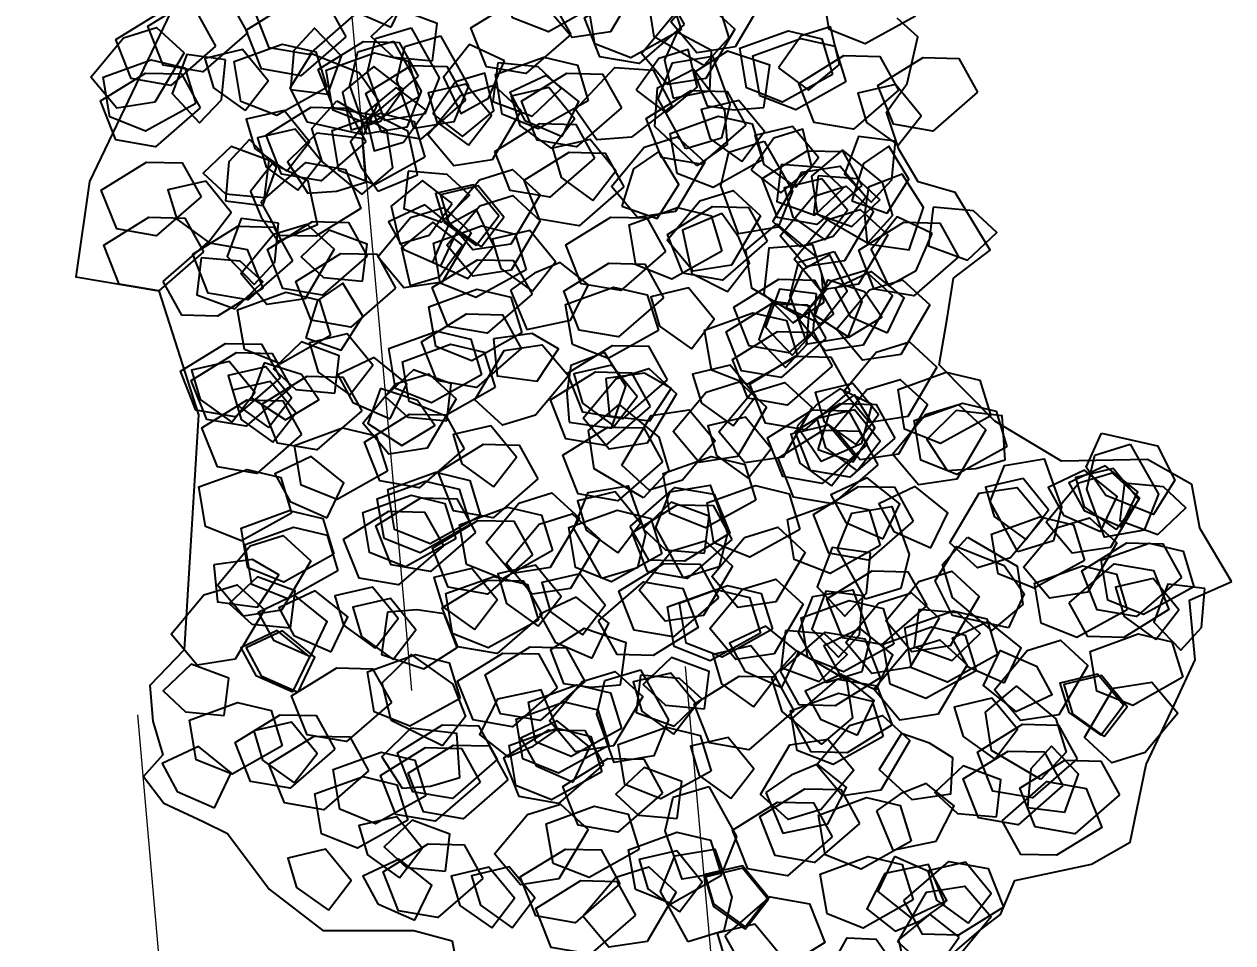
# Model space of a CAD drawing. Header units: metres. Extents: x 1851758 to 1852050, y 5187822 to 5188223.
# Drawn here: x 1851917.735 to 1851919.053, y 5187882.181 to 5187883.184 of the extents above; entities that cross this region are included whole.
import ezdxf
from ezdxf.enums import TextEntityAlignment as Align

# ---------------------------------------------------------------- set-up
doc = ezdxf.new("R2010")
doc.units = ezdxf.units.M
doc.header["$LTSCALE"] = 2.5
doc.layers.add('PAR_ALIGNT_TXT', color=1, linetype='CONTINUOUS', lineweight=15)
doc.layers.add('PRO_DEMOL_TAL_HAC', color=32, linetype='CONTINUOUS', lineweight=15)
doc.layers.add('PRO_VOI_VEG', color=81, linetype='CONTINUOUS')
doc.styles.add('ARIAL_IT_B', font='arialbd.ttf', dxfattribs={"width": 1.1, "oblique": 25.02})

# ---------------------------------------------------------------- blocks, each defined once
blk = doc.blocks.new('arbuste fleurs rouges')
at = {"layer": 'PRO_VOI_VEG', "color": 27}
for points in [[(-0.7412, -1.4153), (-0.6125, -1.3735), (-0.5153, -1.3771), (-0.4414, -1.2943), (-0.4036, -1.1107), (-0.2864, -0.9878), (-0.1405, -0.8959), (-0.0451, -0.9355), (0.0378, -0.9679), (0.0792, -1.0597), (0.2192, -1.0124), (0.2594, -0.9384), (0.3385, -0.9133), (0.4227, -0.9045), (0.4742, -0.9622), (0.5684, -1.0074), (0.6178, -0.9717)], [(0.9771, 0.5711), (0.6549, 0.825), (0.4584, 0.8994), (0.3889, 0.73), (0.106, 0.7047), (-0.3873, 0.8469), (-0.4474, 0.9373), (-0.5243, 0.9477), (-0.6011, 0.9421), (-0.638, 0.9941), (-0.7044, 0.9629), (-0.762, 0.8884), (-0.7997, 0.842), (-0.938, 0.7797), (-1.0517, 0.6853), (-1.095, 0.4915), (-1.135, 0.4147), (-1.214, 0.4176)], [(-1.3505, -0.3974), (-1.3169, -0.4275), (-1.3331, -0.4887), (-1.4198, -0.5244)], [(-1.4496, -0.5524), (-1.3647, -0.7118), (-1.34, -0.7649), (-1.2746, -0.8113), (-1.2761, -0.9829), (-1.2479, -1.0751), (-1.0897, -1.1464), (-0.9769, -1.2342), (-0.8903, -1.3006), (-0.7608, -1.3174), (-0.7409, -1.4165)]]:
    blk.add_lwpolyline(points, dxfattribs=at)
at = {"layer": 'PRO_VOI_VEG', "color": 12}
for points in [[(-0.7382, 0.8577), (-0.6717, 0.8054), (-0.6005, 0.8624), (-0.6194, 0.9479), (-0.6859, 0.9289)], [(0.4507, 0.616), (0.3889, 0.73), (0.4222, 0.8108), (0.5124, 0.8251), (0.5504, 0.7158), (0.5314, 0.6398)], [(0.7592, 0.5543), (0.6975, 0.6683), (0.7307, 0.7491), (0.821, 0.7633), (0.859, 0.6541), (0.84, 0.578)], [(-0.5318, 0.624), (-0.4653, 0.5718), (-0.3941, 0.6288), (-0.4131, 0.7143), (-0.4796, 0.6953)], [(-0.5288, 0.6352), (-0.4623, 0.583), (-0.391, 0.64), (-0.41, 0.7255), (-0.4765, 0.7065)], [(0.4067, 0.7164), (0.4684, 0.6024), (0.4352, 0.5216), (0.345, 0.5074), (0.307, 0.6167), (0.326, 0.6927)], [(0.8827, 0.4925), (0.8209, 0.6066), (0.8542, 0.6873), (0.9444, 0.7016), (0.9824, 0.5923), (0.9634, 0.5163)], [(-0.4618, 0.5812), (-0.3953, 0.5289), (-0.3241, 0.5859), (-0.3431, 0.6714), (-0.4096, 0.6524)], [(-0.5984, 0.4308), (-0.6601, 0.5448), (-0.6269, 0.6256), (-0.5366, 0.6399), (-0.4986, 0.5306), (-0.5176, 0.4546)], [(0.389, 0.4308), (0.3272, 0.5448), (0.3605, 0.6256), (0.4507, 0.6399), (0.4887, 0.5306), (0.4697, 0.4546)], [(-0.4618, 0.5351), (-0.3953, 0.4828), (-0.3241, 0.5398), (-0.3431, 0.6254), (-0.4096, 0.6064)], [(-1.0734, 0.4843), (-1.0069, 0.432), (-0.9356, 0.4891), (-0.9546, 0.5746), (-1.0211, 0.5556)], [(-0.8104, 0.2799), (-0.8721, 0.3939), (-0.8389, 0.4747), (-0.7486, 0.489), (-0.7106, 0.3797), (-0.7296, 0.3037)], [(-0.7906, 0.3206), (-0.6956, 0.3063), (-0.6623, 0.4014), (-0.7098, 0.4774), (-0.7858, 0.4489), (-0.7953, 0.3871)], [(-0.2898, 0.2456), (-0.3516, 0.3596), (-0.3183, 0.4404), (-0.2281, 0.4547), (-0.1901, 0.3454), (-0.2091, 0.2694)], [(0.5301, 0.4695), (0.5919, 0.3555), (0.5586, 0.2747), (0.4684, 0.2604), (0.4304, 0.3697), (0.4494, 0.4457)], [(0.8827, 0.1839), (0.8209, 0.2979), (0.8542, 0.3787), (0.9444, 0.3929), (0.9824, 0.2836), (0.9634, 0.2076)], [(-0.4832, 0.0682), (-0.5449, 0.1822), (-0.5117, 0.263), (-0.4214, 0.2773), (-0.3834, 0.168), (-0.4024, 0.092)], [(-0.3515, 0.0604), (-0.4133, 0.1744), (-0.38, 0.2552), (-0.2898, 0.2695), (-0.2518, 0.1602), (-0.2708, 0.0841)], [(-1.1678, 0.0127), (-1.2296, 0.1267), (-1.1963, 0.2075), (-1.1061, 0.2217), (-1.0681, 0.1125), (-1.0871, 0.0364)], [(0.84, 0.1098), (0.9065, 0.0575), (0.9777, 0.1146), (0.9587, 0.2001), (0.8922, 0.1811)], [(0.2039, -0.0631), (0.1421, 0.051), (0.1754, 0.1317), (0.2656, 0.146), (0.3036, 0.0367), (0.2846, -0.0393)], [(0.3198, 0.1331), (0.268, 0.0663), (0.3255, -0.0046), (0.4109, 0.015), (0.3914, 0.0813)], [(-0.6, -0.0179), (-0.5335, -0.0702), (-0.4623, -0.0131), (-0.4813, 0.0724), (-0.5478, 0.0534)], [(-0.5232, -0.049), (-0.4615, -0.1631), (-0.4947, -0.2439), (-0.585, -0.2581), (-0.623, -0.1488), (-0.604, -0.0728)], [(-0.043, -0.31), (-0.1047, -0.196), (-0.0715, -0.1152), (0.0188, -0.101), (0.0567, -0.2102), (0.0377, -0.2863)], [(0.389, -0.31), (0.3272, -0.196), (0.3605, -0.1152), (0.4507, -0.101), (0.4887, -0.2102), (0.4697, -0.2863)], [(0.5253, -0.2022), (0.5918, -0.2545), (0.663, -0.1975), (0.6441, -0.1119), (0.5776, -0.131)], [(-1.2547, -0.1689), (-1.193, -0.2829), (-1.2262, -0.3637), (-1.3164, -0.3779), (-1.3544, -0.2687), (-1.3354, -0.1926)], [(-0.4133, -0.3718), (-0.475, -0.2577), (-0.4418, -0.177), (-0.3515, -0.1627), (-0.3135, -0.272), (-0.3325, -0.348)], [(-0.3372, -0.1611), (-0.2755, -0.2751), (-0.3087, -0.3559), (-0.399, -0.3701), (-0.437, -0.2608), (-0.418, -0.1848)], [(-0.8227, -0.4158), (-0.761, -0.5299), (-0.7942, -0.6106), (-0.8845, -0.6249), (-0.9225, -0.5156), (-0.9035, -0.4396)], [(-0.7168, -0.4125), (-0.6551, -0.5265), (-0.6883, -0.6073), (-0.7786, -0.6216), (-0.8166, -0.5123), (-0.7976, -0.4363)], [(-0.2755, -0.705), (-0.3372, -0.591), (-0.304, -0.5102), (-0.2137, -0.4959), (-0.1757, -0.6052), (-0.1947, -0.6812)], [(-1.166, -0.5669), (-1.2325, -0.5146), (-1.3037, -0.5716), (-1.2847, -0.6571), (-1.2182, -0.6381)], [(-1.2645, -0.566), (-1.2028, -0.68), (-1.236, -0.7608), (-1.3262, -0.7751), (-1.3642, -0.6658), (-1.3452, -0.5898)], [(-0.4606, -0.7667), (-0.5223, -0.6527), (-0.4891, -0.5719), (-0.3989, -0.5577), (-0.3609, -0.6669), (-0.3799, -0.743)], [(-0.2755, -0.7667), (-0.3372, -0.6527), (-0.304, -0.5719), (-0.2137, -0.5577), (-0.1757, -0.6669), (-0.1947, -0.743)], [(-0.4841, -0.6938), (-0.4176, -0.746), (-0.3463, -0.689), (-0.3653, -0.6035), (-0.4318, -0.6225)], [(0.0547, -0.598), (0.0029, -0.6648), (0.0604, -0.7357), (0.1458, -0.7162), (0.1263, -0.6498)], [(-0.0472, -0.8013), (0.0192, -0.8536), (0.0905, -0.7965), (0.0715, -0.711), (0.005, -0.73)], [(0.0804, -0.9891), (0.0187, -0.8751), (0.0519, -0.7943), (0.1422, -0.7801), (0.1802, -0.8893), (0.1612, -0.9654)], [(-1.1411, -0.8129), (-1.0793, -0.927), (-1.1126, -1.0077), (-1.2028, -1.022), (-1.2408, -0.9127), (-1.2218, -0.8367)], [(-0.7777, -0.8894), (-0.8442, -0.8372), (-0.9154, -0.8942), (-0.8964, -0.9797), (-0.8299, -0.9607)], [(-0.374, -0.9914), (-0.279, -1.0057), (-0.2458, -0.9107), (-0.2933, -0.8346), (-0.3693, -0.8632), (-0.3788, -0.9249)], [(-1.1418, -1.0755), (-1.2036, -0.9615), (-1.1703, -0.8807), (-1.0801, -0.8665), (-1.0421, -0.9757), (-1.0611, -1.0518)], [(-0.7091, -1.0599), (-0.6474, -1.1739), (-0.6806, -1.2547), (-0.7708, -1.2689), (-0.8088, -1.1597), (-0.7898, -1.0836)]]:
    blk.add_lwpolyline(points, close=True, dxfattribs=at)
at = {"layer": 'PRO_VOI_VEG', "color": 24}
for points in [[(-0.5463, 0.7926), (-0.4695, 0.765), (-0.4217, 0.839), (-0.4652, 0.9115), (-0.5203, 0.8738)], [(-0.3409, 0.6569), (-0.4322, 0.7425), (-0.4265, 0.8266), (-0.3482, 0.8673), (-0.28, 0.7788), (-0.2742, 0.7033)], [(0.8838, 0.5627), (0.7924, 0.6483), (0.7982, 0.7324), (0.8765, 0.773), (0.9447, 0.6845), (0.9505, 0.6091)], [(-0.2583, 0.535), (-0.3497, 0.6206), (-0.3439, 0.7047), (-0.2656, 0.7454), (-0.1974, 0.6569), (-0.1916, 0.5815)], [(-0.2204, 0.7434), (-0.3014, 0.7531), (-0.3315, 0.6703), (-0.2729, 0.6093), (-0.2276, 0.6584)], [(-0.1478, 0.5531), (-0.183, 0.6732), (-0.1353, 0.7427), (-0.0472, 0.738), (-0.0334, 0.6271), (-0.0667, 0.5592)], [(0.7702, 0.5619), (0.735, 0.682), (0.7827, 0.7515), (0.8708, 0.7467), (0.8846, 0.6359), (0.8513, 0.568)], [(-0.7236, 0.6759), (-0.6714, 0.6131), (-0.5927, 0.6526), (-0.5933, 0.7371), (-0.6599, 0.7326)], [(-0.3916, 0.6097), (-0.3147, 0.5822), (-0.2669, 0.6561), (-0.3104, 0.7287), (-0.3655, 0.6909)], [(0.0742, 0.6366), (0.1264, 0.5738), (0.2051, 0.6133), (0.2045, 0.6978), (0.1379, 0.6933)], [(-0.2928, 0.482), (-0.3281, 0.6021), (-0.2804, 0.6716), (-0.1923, 0.6669), (-0.1785, 0.556), (-0.2118, 0.4881)], [(0.4693, 0.6009), (0.5215, 0.5381), (0.6003, 0.5776), (0.5997, 0.6621), (0.5331, 0.6576)], [(0.4693, 0.6009), (0.5215, 0.5381), (0.6003, 0.5776), (0.5997, 0.6621), (0.5331, 0.6576)], [(-0.8571, 0.4522), (-0.8923, 0.5724), (-0.8446, 0.6419), (-0.7566, 0.6371), (-0.7428, 0.5263), (-0.7761, 0.4584)], [(0.4392, 0.6238), (0.3621, 0.6508), (0.3148, 0.5766), (0.3588, 0.5043), (0.4136, 0.5424)], [(0.012, 0.5589), (0.0642, 0.4961), (0.143, 0.5356), (0.1424, 0.6201), (0.0758, 0.6156)], [(0.0453, 0.5612), (0.0976, 0.4984), (0.1763, 0.5378), (0.1757, 0.6224), (0.1091, 0.6179)], [(0.8495, 0.4779), (0.8788, 0.5573), (0.8026, 0.6075), (0.7271, 0.563), (0.7656, 0.5056)], [(-0.8139, 0.402), (-0.8491, 0.5221), (-0.8014, 0.5916), (-0.7133, 0.5869), (-0.6996, 0.476), (-0.7329, 0.4081)], [(0.1856, 0.5395), (0.1166, 0.5832), (0.0538, 0.5214), (0.0805, 0.4411), (0.1425, 0.4659)], [(-0.9756, 0.4973), (-0.9234, 0.4345), (-0.8446, 0.4739), (-0.8453, 0.5585), (-0.9119, 0.554)], [(0.4762, 0.4428), (0.5037, 0.5197), (0.4298, 0.5675), (0.3572, 0.524), (0.3949, 0.4689)], [(0.5375, 0.4603), (0.6143, 0.4327), (0.6622, 0.5067), (0.6186, 0.5792), (0.5636, 0.5415)], [(0.5375, 0.4603), (0.6143, 0.4327), (0.6622, 0.5067), (0.6186, 0.5792), (0.5636, 0.5415)], [(0.394, 0.3365), (0.3026, 0.4221), (0.3084, 0.5062), (0.3867, 0.5469), (0.4549, 0.4584), (0.4607, 0.383)], [(0.5486, 0.5448), (0.5215, 0.4678), (0.5958, 0.4204), (0.6681, 0.4644), (0.63, 0.5193)], [(0.5486, 0.5448), (0.5215, 0.4678), (0.5958, 0.4204), (0.6681, 0.4644), (0.63, 0.5193)], [(-0.9834, 0.3963), (-0.9066, 0.3687), (-0.8587, 0.4427), (-0.9023, 0.5152), (-0.9573, 0.4775)], [(0.0875, 0.404), (0.1643, 0.3765), (0.2122, 0.4504), (0.1686, 0.523), (0.1135, 0.4852)], [(0.0875, 0.404), (0.1643, 0.3765), (0.2122, 0.4504), (0.1686, 0.523), (0.1135, 0.4852)], [(0.7317, 0.4597), (0.7839, 0.3969), (0.8627, 0.4364), (0.862, 0.5209), (0.7954, 0.5164)], [(-0.4749, 0.4391), (-0.4227, 0.3763), (-0.3439, 0.4157), (-0.3445, 0.5003), (-0.4111, 0.4958)], [(-0.4749, 0.4391), (-0.4227, 0.3763), (-0.3439, 0.4157), (-0.3445, 0.5003), (-0.4111, 0.4958)], [(0.4379, 0.4517), (0.4544, 0.3605), (0.5516, 0.3597), (0.6063, 0.4268), (0.5566, 0.4873), (0.4972, 0.4768)], [(0.4379, 0.4517), (0.4544, 0.3605), (0.5516, 0.3597), (0.6063, 0.4268), (0.5566, 0.4873), (0.4972, 0.4768)], [(-0.6224, 0.2824), (-0.6577, 0.4025), (-0.61, 0.4721), (-0.5219, 0.4673), (-0.5081, 0.3564), (-0.5414, 0.2885)], [(-0.5076, 0.4065), (-0.4554, 0.3438), (-0.3766, 0.3832), (-0.3772, 0.4678), (-0.4438, 0.4633)], [(0.5826, 0.4006), (0.6348, 0.3379), (0.7136, 0.3773), (0.713, 0.4619), (0.6464, 0.4574)], [(-0.4045, 0.3962), (-0.4913, 0.4288), (-0.5419, 0.3459), (-0.5124, 0.2645), (-0.4349, 0.276), (-0.4135, 0.3324)], [(0.0764, 0.3725), (0.1286, 0.3098), (0.2073, 0.3492), (0.2067, 0.4338), (0.1401, 0.4293)], [(0.2189, 0.4391), (0.1757, 0.3698), (0.2379, 0.3074), (0.318, 0.3346), (0.2928, 0.3964)], [(0.5372, 0.3857), (0.5894, 0.3229), (0.6682, 0.3623), (0.6675, 0.4469), (0.6009, 0.4424)], [(0.5372, 0.3857), (0.5894, 0.3229), (0.6682, 0.3623), (0.6675, 0.4469), (0.6009, 0.4424)], [(-0.2809, 0.2159), (-0.3161, 0.336), (-0.2684, 0.4055), (-0.1803, 0.4007), (-0.1666, 0.2899), (-0.1999, 0.222)], [(0.3125, 0.2915), (0.3894, 0.2639), (0.4372, 0.3379), (0.3937, 0.4104), (0.3386, 0.3727)], [(0.3125, 0.2915), (0.3894, 0.2639), (0.4372, 0.3379), (0.3937, 0.4104), (0.3386, 0.3727)], [(0.0172, 0.1481), (-0.0741, 0.2336), (-0.0684, 0.3178), (0.0099, 0.3584), (0.0781, 0.2699), (0.0839, 0.1945)], [(0.0756, 0.3046), (0.0066, 0.3482), (-0.0562, 0.2864), (-0.0295, 0.2062), (0.0325, 0.231)], [(0.624, 0.2198), (0.6772, 0.3331), (0.7591, 0.3536), (0.8218, 0.2916), (0.7587, 0.1995), (0.6887, 0.1707)], [(0.7548, 0.3534), (0.7277, 0.2764), (0.802, 0.229), (0.8743, 0.273), (0.8362, 0.3278)], [(0.7548, 0.3534), (0.7277, 0.2764), (0.802, 0.229), (0.8743, 0.273), (0.8362, 0.3278)], [(-0.2437, 0.1522), (-0.279, 0.2723), (-0.2313, 0.3419), (-0.1432, 0.3371), (-0.1294, 0.2262), (-0.1627, 0.1583)], [(-0.025, 0.1789), (0.0519, 0.1514), (0.0997, 0.2253), (0.0562, 0.2979), (0.0011, 0.2602)], [(-0.025, 0.1789), (0.0519, 0.1514), (0.0997, 0.2253), (0.0562, 0.2979), (0.0011, 0.2602)], [(-0.9625, 0.0727), (-1.0538, 0.1583), (-1.0481, 0.2424), (-0.9698, 0.283), (-0.9016, 0.1945), (-0.8958, 0.1191)], [(-0.4931, 0.0784), (-0.5283, 0.1986), (-0.4806, 0.2681), (-0.3925, 0.2633), (-0.3788, 0.1525), (-0.4121, 0.0845)], [(-0.4826, 0.2192), (-0.4304, 0.1564), (-0.3516, 0.1959), (-0.3523, 0.2805), (-0.4189, 0.2759)], [(0.0562, 0.0827), (0.0209, 0.2029), (0.0686, 0.2724), (0.1567, 0.2676), (0.1705, 0.1568), (0.1372, 0.0889)], [(0.5472, 0.0995), (0.5119, 0.2197), (0.5597, 0.2892), (0.6477, 0.2844), (0.6615, 0.1736), (0.6282, 0.1056)], [(0.6785, 0.0833), (0.6433, 0.2035), (0.691, 0.273), (0.7791, 0.2682), (0.7929, 0.1574), (0.7596, 0.0894)], [(-0.7345, 0.09), (-0.6431, 0.106), (-0.6417, 0.2032), (-0.7084, 0.2583), (-0.7693, 0.209), (-0.7591, 0.1495)], [(0.364, 0.037), (0.2727, 0.1225), (0.2784, 0.2067), (0.3567, 0.2473), (0.4249, 0.1588), (0.4307, 0.0834)], [(0.364, 0.037), (0.2727, 0.1225), (0.2784, 0.2067), (0.3567, 0.2473), (0.4249, 0.1588), (0.4307, 0.0834)], [(0.4964, 0.2153), (0.5129, 0.1241), (0.6101, 0.1233), (0.6648, 0.1903), (0.6151, 0.2509), (0.5557, 0.2404)], [(0.4964, 0.2153), (0.5129, 0.1241), (0.6101, 0.1233), (0.6648, 0.1903), (0.6151, 0.2509), (0.5557, 0.2404)], [(-0.8467, 0.0159), (-0.882, 0.1361), (-0.8343, 0.2056), (-0.7462, 0.2008), (-0.7324, 0.09), (-0.7657, 0.0221)], [(-0.7937, -0.0116), (-0.829, 0.1085), (-0.7813, 0.178), (-0.6932, 0.1732), (-0.6794, 0.0624), (-0.7127, -0.0055)], [(-0.1876, 0.1106), (-0.1353, 0.0478), (-0.0566, 0.0872), (-0.0572, 0.1718), (-0.1238, 0.1673)], [(0.5249, 0.1421), (0.4479, 0.1692), (0.4005, 0.0949), (0.4445, 0.0227), (0.4993, 0.0607)], [(-0.7635, -0.0465), (-0.7988, 0.0736), (-0.7511, 0.1431), (-0.663, 0.1384), (-0.6492, 0.0275), (-0.6825, -0.0404)], [(-0.5059, 0.0818), (-0.4537, 0.019), (-0.3749, 0.0584), (-0.3755, 0.143), (-0.4422, 0.1385)], [(-0.5059, 0.0818), (-0.4537, 0.019), (-0.3749, 0.0584), (-0.3755, 0.143), (-0.4422, 0.1385)], [(-0.2954, -0.0573), (-0.3867, 0.0283), (-0.381, 0.1124), (-0.3027, 0.153), (-0.2345, 0.0646), (-0.2287, -0.0109)], [(-0.2954, -0.0573), (-0.3867, 0.0283), (-0.381, 0.1124), (-0.3027, 0.153), (-0.2345, 0.0646), (-0.2287, -0.0109)], [(0.7485, 0.0373), (0.8254, 0.0097), (0.8732, 0.0837), (0.8297, 0.1562), (0.7746, 0.1185)], [(-1.1378, -0.0854), (-1.2292, 0.0002), (-1.2234, 0.0843), (-1.1451, 0.1249), (-1.077, 0.0364), (-1.0712, -0.039)], [(-0.3496, -0.0905), (-0.441, -0.0049), (-0.4352, 0.0793), (-0.3569, 0.1199), (-0.2887, 0.0314), (-0.2829, -0.044)], [(0.0059, 0.1087), (0.0973, 0.0231), (0.0915, -0.061), (0.0132, -0.1017), (-0.055, -0.0132), (-0.0608, 0.0623)], [(0.2591, -0.0622), (0.2239, 0.0579), (0.2716, 0.1274), (0.3596, 0.1226), (0.3734, 0.0118), (0.3401, -0.0561)], [(-0.7055, -0.1071), (-0.7969, -0.0215), (-0.7911, 0.0626), (-0.7128, 0.1032), (-0.6446, 0.0148), (-0.6388, -0.0607)], [(0.3564, -0.1158), (0.265, -0.0302), (0.2708, 0.0539), (0.3491, 0.0945), (0.4173, 0.0061), (0.4231, -0.0694)], [(0.4121, -0.1276), (0.3208, -0.042), (0.3265, 0.0421), (0.4048, 0.0828), (0.473, -0.0057), (0.4788, -0.0812)], [(0.6005, -0.1276), (0.5092, -0.042), (0.5149, 0.0421), (0.5932, 0.0828), (0.6614, -0.0057), (0.6672, -0.0812)], [(-0.6701, -0.065), (-0.5833, -0.0976), (-0.5327, -0.0147), (-0.5622, 0.0667), (-0.6397, 0.0552), (-0.6611, -0.0012)], [(-0.5453, -0.0081), (-0.4931, -0.0709), (-0.4144, -0.0315), (-0.415, 0.0531), (-0.4816, 0.0486)], [(0.5519, 0.0009), (0.6041, -0.0619), (0.6829, -0.0224), (0.6823, 0.0621), (0.6156, 0.0576)], [(0.6354, 0.0623), (0.573, 0.0097), (0.6129, -0.0689), (0.6975, -0.0677), (0.6925, -0.0011)], [(0.6354, 0.0623), (0.573, 0.0097), (0.6129, -0.0689), (0.6975, -0.0677), (0.6925, -0.0011)], [(0.1276, 0.0404), (0.0466, 0.0501), (0.0165, -0.0327), (0.0751, -0.0937), (0.1204, -0.0446)], [(-1.1812, -0.0828), (-1.129, -0.1456), (-1.0503, -0.1062), (-1.0509, -0.0216), (-1.1175, -0.0261)], [(-0.9819, -0.1226), (-0.9051, -0.1501), (-0.8572, -0.0762), (-0.9008, -0.0036), (-0.9559, -0.0414)], [(-0.4109, -0.2155), (-0.4461, -0.0954), (-0.3984, -0.0258), (-0.3104, -0.0306), (-0.2966, -0.1415), (-0.3299, -0.2094)], [(-0.4109, -0.2155), (-0.4461, -0.0954), (-0.3984, -0.0258), (-0.3104, -0.0306), (-0.2966, -0.1415), (-0.3299, -0.2094)], [(0.223, -0.0193), (0.1316, -0.0352), (0.1302, -0.1324), (0.1969, -0.1875), (0.2578, -0.1382), (0.2477, -0.0787)], [(0.21, -0.0655), (0.2622, -0.1283), (0.341, -0.0889), (0.3403, -0.0043), (0.2737, -0.0088)], [(-1.2496, -0.0871), (-1.1294, -0.0519), (-1.0599, -0.0996), (-1.0647, -0.1876), (-1.1755, -0.2014), (-1.2434, -0.1681)], [(-0.8967, -0.2172), (-0.9319, -0.097), (-0.8842, -0.0275), (-0.7961, -0.0323), (-0.7823, -0.1431), (-0.8156, -0.2111)], [(-0.4347, -0.0761), (-0.3146, -0.0408), (-0.2451, -0.0885), (-0.2498, -0.1766), (-0.3607, -0.1904), (-0.4286, -0.1571)], [(-0.3877, -0.1224), (-0.3355, -0.1852), (-0.2567, -0.1457), (-0.2574, -0.0612), (-0.324, -0.0657)], [(0.7128, -0.1002), (0.6332, -0.0715), (0.5835, -0.148), (0.6284, -0.2232), (0.6856, -0.1843)], [(-0.8001, -0.1549), (-0.7479, -0.2177), (-0.6691, -0.1782), (-0.6698, -0.0937), (-0.7364, -0.0982)], [(-0.0865, -0.0814), (-0.1192, -0.1682), (-0.0362, -0.2188), (0.0452, -0.1893), (0.0336, -0.1118), (-0.0227, -0.0904)], [(0.5888, -0.2751), (0.5536, -0.155), (0.6013, -0.0854), (0.6894, -0.0902), (0.7032, -0.201), (0.6699, -0.269)], [(-0.761, -0.2331), (-0.6842, -0.2606), (-0.6363, -0.1866), (-0.6799, -0.1141), (-0.7349, -0.1518)], [(-0.2829, -0.2037), (-0.1973, -0.1124), (-0.1132, -0.1181), (-0.0726, -0.1964), (-0.1611, -0.2646), (-0.2365, -0.2704)], [(-0.0769, -0.3231), (-0.1682, -0.2375), (-0.1625, -0.1534), (-0.0842, -0.1128), (-0.016, -0.2013), (-0.0102, -0.2767)], [(-0.1159, -0.1753), (-0.0637, -0.2381), (0.0151, -0.1987), (0.0144, -0.1141), (-0.0522, -0.1186)], [(0.5051, -0.1742), (0.5573, -0.237), (0.636, -0.1975), (0.6354, -0.113), (0.5688, -0.1175)], [(-1.2497, -0.2145), (-1.1975, -0.2772), (-1.1187, -0.2378), (-1.1194, -0.1532), (-1.186, -0.1577)], [(-1.2446, -0.2158), (-1.1923, -0.2785), (-1.1136, -0.2391), (-1.1142, -0.1545), (-1.1808, -0.159)], [(-0.4703, -0.3605), (-0.5617, -0.2749), (-0.5559, -0.1908), (-0.4776, -0.1502), (-0.4094, -0.2387), (-0.4036, -0.3141)], [(-0.2026, -0.1731), (-0.1112, -0.2587), (-0.117, -0.3428), (-0.1952, -0.3834), (-0.2634, -0.2949), (-0.2692, -0.2195)], [(-0.0106, -0.1802), (-0.0917, -0.1705), (-0.1217, -0.2533), (-0.0631, -0.3143), (-0.0178, -0.2652)], [(0.3747, -0.2373), (0.4269, -0.3001), (0.5057, -0.2606), (0.505, -0.1761), (0.4384, -0.1806)], [(-0.9646, -0.2464), (-0.9124, -0.3092), (-0.8336, -0.2697), (-0.8343, -0.1851), (-0.9009, -0.1896)], [(-0.6265, -0.3878), (-0.6618, -0.2677), (-0.614, -0.1982), (-0.526, -0.2029), (-0.5122, -0.3138), (-0.5455, -0.3817)], [(-0.4297, -0.3067), (-0.3528, -0.3343), (-0.305, -0.2603), (-0.3485, -0.1878), (-0.4036, -0.2255)], [(-0.4721, -0.2508), (-0.352, -0.2156), (-0.2825, -0.2633), (-0.2873, -0.3514), (-0.3981, -0.3652), (-0.466, -0.3319)], [(0.8169, -0.4406), (0.7255, -0.355), (0.7313, -0.2709), (0.8096, -0.2303), (0.8778, -0.3188), (0.8836, -0.3942)], [(-0.3411, -0.4414), (-0.3763, -0.3213), (-0.3286, -0.2517), (-0.2405, -0.2565), (-0.2267, -0.3674), (-0.26, -0.4353)], [(0.577, -0.2438), (0.6475, -0.3472), (0.6236, -0.428), (0.5383, -0.4506), (0.4911, -0.3494), (0.5018, -0.2746)], [(-0.7798, -0.3379), (-0.7276, -0.4007), (-0.6488, -0.3613), (-0.6494, -0.2767), (-0.7161, -0.2812)], [(-0.5855, -0.4927), (-0.6769, -0.4071), (-0.6711, -0.323), (-0.5928, -0.2824), (-0.5246, -0.3709), (-0.5188, -0.4463)], [(0.403, -0.4937), (0.3117, -0.4082), (0.3175, -0.324), (0.3957, -0.2834), (0.4639, -0.3719), (0.4697, -0.4473)], [(-0.97, -0.3115), (-0.8786, -0.3971), (-0.8844, -0.4812), (-0.9627, -0.5218), (-1.0308, -0.4333), (-1.0367, -0.3579)], [(-0.4758, -0.5215), (-0.5672, -0.4359), (-0.5614, -0.3518), (-0.4831, -0.3112), (-0.415, -0.3997), (-0.4092, -0.4751)], [(-0.1482, -0.5088), (-0.2396, -0.4232), (-0.2338, -0.3391), (-0.1555, -0.2985), (-0.0873, -0.3869), (-0.0815, -0.4624)], [(0.2049, -0.4879), (0.1697, -0.3677), (0.2174, -0.2982), (0.3055, -0.303), (0.3193, -0.4138), (0.286, -0.4818)], [(0.3486, -0.2964), (0.3054, -0.3657), (0.3676, -0.4281), (0.4477, -0.4009), (0.4225, -0.3391)], [(-0.9687, -0.3237), (-1.0633, -0.34), (-1.065, -0.4407), (-0.996, -0.4979), (-0.9329, -0.447), (-0.9433, -0.3854)], [(-0.4244, -0.5215), (-0.4596, -0.4014), (-0.4119, -0.3318), (-0.3238, -0.3366), (-0.31, -0.4475), (-0.3433, -0.5154)], [(-0.2907, -0.4357), (-0.2385, -0.4984), (-0.1597, -0.459), (-0.1603, -0.3744), (-0.227, -0.3789)], [(-0.171, -0.6058), (-0.2624, -0.5202), (-0.2566, -0.4361), (-0.1783, -0.3955), (-0.1101, -0.484), (-0.1043, -0.5594)], [(0.2623, -0.587), (0.171, -0.5014), (0.1767, -0.4172), (0.255, -0.3766), (0.3232, -0.4651), (0.329, -0.5405)], [(0.5887, -0.3822), (0.5262, -0.4348), (0.5661, -0.5133), (0.6507, -0.5121), (0.6458, -0.4456)], [(0.5887, -0.3822), (0.5262, -0.4348), (0.5661, -0.5133), (0.6507, -0.5121), (0.6458, -0.4456)], [(-0.633, -0.4428), (-0.71, -0.4158), (-0.7574, -0.49), (-0.7134, -0.5623), (-0.6586, -0.5242)], [(0.3993, -0.4751), (0.5028, -0.4046), (0.5836, -0.4285), (0.6062, -0.5138), (0.505, -0.5611), (0.4301, -0.5503)], [(0.6717, -0.6213), (0.5803, -0.5358), (0.5861, -0.4516), (0.6644, -0.411), (0.7326, -0.4995), (0.7384, -0.5749)], [(-0.9267, -0.655), (-1.0181, -0.5694), (-1.0123, -0.4853), (-0.934, -0.4447), (-0.8658, -0.5332), (-0.86, -0.6086)], [(0.44, -0.4601), (0.5602, -0.4249), (0.6297, -0.4726), (0.6249, -0.5607), (0.5141, -0.5745), (0.4462, -0.5412)], [(0.6092, -0.5376), (0.6942, -0.4457), (0.7783, -0.4509), (0.8194, -0.529), (0.7314, -0.5977), (0.656, -0.604)], [(-0.7635, -0.5045), (-0.6433, -0.4693), (-0.5738, -0.517), (-0.5786, -0.605), (-0.6894, -0.6188), (-0.7573, -0.5855)], [(0.5547, -0.4568), (0.5522, -0.5384), (0.6373, -0.5611), (0.6929, -0.4973), (0.64, -0.4565)], [(-1.2903, -0.6516), (-1.199, -0.6356), (-1.1975, -0.5384), (-1.2642, -0.4833), (-1.3251, -0.5326), (-1.315, -0.5921)], [(-0.7135, -0.6667), (-0.7488, -0.5466), (-0.7011, -0.4771), (-0.613, -0.4819), (-0.5992, -0.5927), (-0.6325, -0.6606)], [(-0.596, -0.6238), (-0.5684, -0.5469), (-0.6424, -0.4991), (-0.7149, -0.5426), (-0.6772, -0.5977)], [(0.7254, -0.699), (0.634, -0.6134), (0.6398, -0.5293), (0.7181, -0.4887), (0.7862, -0.5772), (0.792, -0.6526)], [(0.4914, -0.6458), (0.5782, -0.6785), (0.6287, -0.5955), (0.5993, -0.5141), (0.5218, -0.5257), (0.5003, -0.5821)], [(0.4914, -0.6458), (0.5782, -0.6785), (0.6287, -0.5955), (0.5993, -0.5141), (0.5218, -0.5257), (0.5003, -0.5821)], [(-1.3494, -0.5333), (-1.2575, -0.6183), (-1.2627, -0.7025), (-1.3408, -0.7436), (-1.4095, -0.6556), (-1.4158, -0.5802)], [(-1.0604, -0.5502), (-1.1518, -0.5661), (-1.1532, -0.6633), (-1.0865, -0.7184), (-1.0256, -0.6691), (-1.0358, -0.6096)], [(-0.5079, -0.6605), (-0.4786, -0.5812), (-0.5548, -0.531), (-0.6303, -0.5754), (-0.5918, -0.6328)], [(0.0694, -0.6691), (0.0969, -0.5922), (0.023, -0.5444), (-0.0496, -0.5879), (-0.0119, -0.643)], [(0.0265, -0.6251), (0.1121, -0.5338), (0.1962, -0.5395), (0.2368, -0.6178), (0.1483, -0.686), (0.0729, -0.6918)], [(-0.6796, -0.7754), (-0.771, -0.6898), (-0.7652, -0.6057), (-0.687, -0.5651), (-0.6188, -0.6536), (-0.613, -0.729)], [(-0.2035, -0.5644), (-0.2894, -0.5994), (-0.2701, -0.6947), (-0.1931, -0.7343), (-0.1442, -0.6732), (-0.1668, -0.6172)], [(-0.7927, -0.8131), (-0.8841, -0.7275), (-0.8783, -0.6434), (-0.8, -0.6028), (-0.7318, -0.6913), (-0.726, -0.7667)], [(-0.6042, -0.6275), (-0.4841, -0.5922), (-0.4145, -0.6399), (-0.4193, -0.728), (-0.5301, -0.7418), (-0.5981, -0.7085)], [(-0.2629, -0.5974), (-0.3061, -0.6667), (-0.2439, -0.7291), (-0.1638, -0.7019), (-0.189, -0.6401)], [(0.3641, -0.5886), (0.3017, -0.6412), (0.3416, -0.7197), (0.4262, -0.7185), (0.4212, -0.652)], [(0.3641, -0.5886), (0.3017, -0.6412), (0.3416, -0.7197), (0.4262, -0.7185), (0.4212, -0.652)], [(-1.343, -0.692), (-1.2908, -0.7548), (-1.212, -0.7154), (-1.2127, -0.6308), (-1.2793, -0.6353)], [(-0.3267, -0.6714), (-0.2745, -0.7342), (-0.1957, -0.6948), (-0.1963, -0.6102), (-0.2629, -0.6147)], [(0.0293, -0.8298), (-0.0621, -0.7442), (-0.0563, -0.6601), (0.022, -0.6194), (0.0902, -0.7079), (0.096, -0.7833)], [(0.2177, -0.8298), (0.1263, -0.7442), (0.1321, -0.6601), (0.2104, -0.6194), (0.2786, -0.7079), (0.2844, -0.7833)], [(0.2442, -0.6102), (0.3355, -0.6958), (0.3298, -0.7799), (0.2515, -0.8205), (0.1833, -0.732), (0.1775, -0.6566)], [(0.3619, -0.6556), (0.2849, -0.6285), (0.2375, -0.7028), (0.2815, -0.775), (0.3363, -0.737)], [(0.5287, -0.8078), (0.4935, -0.6876), (0.5412, -0.6181), (0.6293, -0.6229), (0.643, -0.7337), (0.6097, -0.8016)], [(-0.8092, -0.8291), (-0.8445, -0.709), (-0.7968, -0.6395), (-0.7087, -0.6442), (-0.6949, -0.7551), (-0.7282, -0.823)], [(-0.2194, -0.8525), (-0.3108, -0.767), (-0.305, -0.6828), (-0.2267, -0.6422), (-0.1585, -0.7307), (-0.1527, -0.8061)], [(0.0938, -0.6988), (0.0248, -0.6552), (-0.038, -0.717), (-0.0113, -0.7972), (0.0506, -0.7724)], [(0.1612, -0.8486), (0.0698, -0.763), (0.0756, -0.6789), (0.1539, -0.6383), (0.222, -0.7268), (0.2279, -0.8022)], [(-1.1303, -0.8026), (-1.0535, -0.8301), (-1.0056, -0.7562), (-1.0491, -0.6836), (-1.1042, -0.7214)], [(-0.6527, -0.8714), (-0.7441, -0.7858), (-0.7383, -0.7017), (-0.66, -0.6611), (-0.5919, -0.7495), (-0.5861, -0.825)], [(-0.144, -0.8902), (-0.2354, -0.8046), (-0.2296, -0.7205), (-0.1513, -0.6799), (-0.0832, -0.7684), (-0.0774, -0.8438)], [(-0.7848, -0.8827), (-0.82, -0.7626), (-0.7723, -0.693), (-0.6842, -0.6978), (-0.6705, -0.8087), (-0.7038, -0.8766)], [(-0.6516, -0.7361), (-0.7287, -0.7091), (-0.776, -0.7834), (-0.732, -0.8556), (-0.6772, -0.8175)], [(-0.0084, -0.9051), (-0.0997, -0.8196), (-0.094, -0.7354), (-0.0157, -0.6948), (0.0525, -0.7833), (0.0583, -0.8587)], [(0.1529, -0.8017), (0.2379, -0.7098), (0.3221, -0.7151), (0.3632, -0.7931), (0.2752, -0.8618), (0.1998, -0.8681)], [(0.1529, -0.8017), (0.2379, -0.7098), (0.3221, -0.7151), (0.3632, -0.7931), (0.2752, -0.8618), (0.1998, -0.8681)], [(0.3201, -0.7291), (0.2431, -0.702), (0.1957, -0.7763), (0.2397, -0.8485), (0.2945, -0.8105)], [(0.569, -0.696), (0.5066, -0.7487), (0.5465, -0.8272), (0.6311, -0.826), (0.6261, -0.7594)], [(0.569, -0.696), (0.5066, -0.7487), (0.5465, -0.8272), (0.6311, -0.826), (0.6261, -0.7594)], [(-0.3007, -0.9649), (-0.392, -0.8794), (-0.3863, -0.7952), (-0.308, -0.7546), (-0.2398, -0.8431), (-0.234, -0.9185)], [(-0.7334, -0.9186), (-0.6802, -0.8053), (-0.5983, -0.7848), (-0.5356, -0.8468), (-0.5987, -0.9389), (-0.6687, -0.9677)], [(0.2505, -0.7885), (0.2073, -0.8578), (0.2695, -0.9202), (0.3496, -0.893), (0.3244, -0.8311)], [(0.3571, -0.91), (0.3847, -0.8332), (0.3107, -0.7853), (0.2382, -0.8288), (0.2759, -0.8839)], [(-0.5207, -0.8747), (-0.6063, -0.9661), (-0.6904, -0.9603), (-0.731, -0.882), (-0.6425, -0.8138), (-0.5671, -0.808)], [(-0.3473, -1.0014), (-0.3825, -0.8813), (-0.3348, -0.8118), (-0.2468, -0.8166), (-0.233, -0.9274), (-0.2663, -0.9953)], [(-0.3473, -1.0014), (-0.3825, -0.8813), (-0.3348, -0.8118), (-0.2468, -0.8166), (-0.233, -0.9274), (-0.2663, -0.9953)], [(-0.2736, -0.9818), (-0.3088, -0.8616), (-0.2611, -0.7921), (-0.1731, -0.7969), (-0.1593, -0.9077), (-0.1926, -0.9757)], [(-0.2736, -0.9818), (-0.3088, -0.8616), (-0.2611, -0.7921), (-0.1731, -0.7969), (-0.1593, -0.9077), (-0.1926, -0.9757)], [(0.1518, -0.8003), (0.1191, -0.8871), (0.2021, -0.9377), (0.2835, -0.9082), (0.2719, -0.8307), (0.2155, -0.8093)], [(-1.0718, -0.9151), (-0.9863, -0.8238), (-0.9021, -0.8295), (-0.8615, -0.9078), (-0.95, -0.976), (-1.0254, -0.9818)], [(-0.5243, -0.8344), (-0.4329, -0.92), (-0.4387, -1.0041), (-0.517, -1.0447), (-0.5851, -0.9563), (-0.591, -0.8808)], [(0.6139, -1.0119), (0.5787, -0.8917), (0.6264, -0.8222), (0.7144, -0.827), (0.7282, -0.9378), (0.6949, -1.0058)], [(-0.8512, -1.0696), (-0.9426, -0.9841), (-0.9368, -0.8999), (-0.8585, -0.8593), (-0.7904, -0.9478), (-0.7845, -1.0232)], [(0.3467, -0.9137), (0.3989, -0.9765), (0.4777, -0.9371), (0.4771, -0.8525), (0.4105, -0.857)], [(-1.1254, -0.8733), (-1.1525, -0.9504), (-1.0782, -0.9977), (-1.006, -0.9538), (-1.044, -0.8989)], [(-0.6261, -1.1121), (-0.6613, -0.992), (-0.6136, -0.9225), (-0.5256, -0.9272), (-0.5118, -1.0381), (-0.5451, -1.106)], [(-0.5758, -0.9747), (-0.4556, -0.9394), (-0.3861, -0.9872), (-0.3909, -1.0752), (-0.5017, -1.089), (-0.5697, -1.0557)], [(-0.5533, -0.9976), (-0.5011, -1.0603), (-0.4223, -1.0209), (-0.4229, -0.9363), (-0.4895, -0.9408)], [(0.1982, -0.9588), (0.1186, -0.9301), (0.0689, -1.0066), (0.1138, -1.0818), (0.171, -1.0429)], [(-0.7513, -1.1799), (-0.7865, -1.0597), (-0.7388, -0.9902), (-0.6508, -0.995), (-0.637, -1.1058), (-0.6703, -1.1738)], [(-0.6042, -1.19), (-0.6956, -1.1045), (-0.6898, -1.0203), (-0.6115, -0.9797), (-0.5433, -1.0682), (-0.5375, -1.1436)], [(-1.0033, -1.0281), (-0.9119, -1.1137), (-0.9177, -1.1978), (-0.996, -1.2384), (-1.0642, -1.15), (-1.07, -1.0745)], [(-1.0105, -1.0705), (-0.9583, -1.1333), (-0.8795, -1.0938), (-0.8801, -1.0093), (-0.9468, -1.0138)], [(-0.5193, -1.2595), (-0.6107, -1.1739), (-0.6049, -1.0898), (-0.5266, -1.0491), (-0.4584, -1.1376), (-0.4526, -1.213)], [(-0.5193, -1.2595), (-0.6107, -1.1739), (-0.6049, -1.0898), (-0.5266, -1.0491), (-0.4584, -1.1376), (-0.4526, -1.213)], [(-0.7343, -1.3328), (-0.7695, -1.2126), (-0.7218, -1.1431), (-0.6337, -1.1479), (-0.6199, -1.2587), (-0.6532, -1.3267)], [(-0.8282, -1.2267), (-0.776, -1.2895), (-0.6973, -1.2501), (-0.6979, -1.1655), (-0.7645, -1.17)], [(-0.3634, -1.2094), (-0.4167, -1.3227), (-0.4985, -1.3431), (-0.5612, -1.2811), (-0.4981, -1.189), (-0.4281, -1.1602)], [(-0.4809, -1.2343), (-0.5578, -1.2067), (-0.6056, -1.2807), (-0.5621, -1.3532), (-0.507, -1.3155)]]:
    blk.add_lwpolyline(points, close=True, dxfattribs=at)
at = {"layer": 'PRO_VOI_VEG', "color": 27}
for points in [[(-0.639, 0.6837), (-0.6751, 0.8036), (-0.6278, 0.8734), (-0.5397, 0.8692), (-0.5252, 0.7584), (-0.5581, 0.6903)], [(-1.0107, 0.6638), (-0.9581, 0.6013), (-0.8796, 0.6413), (-0.8808, 0.7258), (-0.9473, 0.7209)], [(-0.2549, 0.4823), (-0.2909, 0.6022), (-0.2437, 0.672), (-0.1556, 0.6678), (-0.1411, 0.557), (-0.1739, 0.4889)], [(0.2118, 0.3855), (0.1758, 0.5054), (0.223, 0.5752), (0.3111, 0.571), (0.3256, 0.4602), (0.2928, 0.3921)], [(-0.1041, 0.3292), (-0.1401, 0.4491), (-0.0929, 0.519), (-0.0048, 0.5148), (0.0097, 0.404), (-0.0231, 0.3359)], [(-1.1265, 0.3243), (-1.0739, 0.2619), (-0.9954, 0.3018), (-0.9966, 0.3864), (-1.0632, 0.3815)], [(-1.1356, 0.2808), (-1.0829, 0.2183), (-1.0044, 0.2583), (-1.0056, 0.3428), (-1.0722, 0.3379)], [(-0.2571, 0.1784), (-0.2931, 0.2983), (-0.2458, 0.3681), (-0.1577, 0.3639), (-0.1432, 0.2531), (-0.1761, 0.185)], [(0.0225, 0.0595), (-0.0135, 0.1794), (0.0337, 0.2493), (0.1218, 0.245), (0.1363, 0.1343), (0.1035, 0.0661)], [(0.7013, 0.1132), (0.7641, 0.1655), (0.7246, 0.2442), (0.6401, 0.2436), (0.6446, 0.177)], [(0.8091, 0.1113), (0.689, 0.076), (0.6195, 0.1238), (0.6243, 0.2118), (0.7351, 0.2256), (0.803, 0.1923)], [(-0.3517, 0.0154), (-0.3877, 0.1353), (-0.3405, 0.2051), (-0.2524, 0.2009), (-0.2379, 0.0902), (-0.2708, 0.022)], [(0.4353, 0.0636), (0.4981, 0.1158), (0.4587, 0.1946), (0.3741, 0.194), (0.3786, 0.1274)], [(-1.0297, -0.0266), (-1.0657, 0.0933), (-1.0185, 0.1631), (-0.9304, 0.1589), (-0.9159, 0.0482), (-0.9488, -0.02)], [(0.127, -0.023), (0.091, 0.0969), (0.1383, 0.1667), (0.2264, 0.1625), (0.2409, 0.0517), (0.208, -0.0164)], [(0.8289, 0.0669), (0.7088, 0.0317), (0.6393, 0.0794), (0.6441, 0.1675), (0.7549, 0.1813), (0.8228, 0.148)], [(0.3291, 0.0224), (0.3817, -0.04), (0.4603, -0.0001), (0.4591, 0.0845), (0.3925, 0.0796)], [(0.3342, 0.0324), (0.3868, -0.0301), (0.4653, 0.0099), (0.4642, 0.0944), (0.3976, 0.0895)], [(-1.1244, -0.1896), (-1.1604, -0.0697), (-1.1131, 0.0002), (-1.025, -0.0041), (-1.0105, -0.1148), (-1.0434, -0.183)], [(-0.6473, -0.1154), (-0.7675, -0.1506), (-0.837, -0.1029), (-0.8322, -0.0148), (-0.7214, -0.001), (-0.6534, -0.0343)], [(-0.9283, -0.2048), (-1.0484, -0.24), (-1.118, -0.1923), (-1.1132, -0.1042), (-1.0024, -0.0905), (-0.9344, -0.1238)], [(0.0665, -0.3148), (0.0305, -0.1949), (0.0778, -0.1251), (0.1659, -0.1293), (0.1804, -0.2401), (0.1475, -0.3082)], [(-1.3746, -0.2149), (-1.322, -0.2773), (-1.2435, -0.2374), (-1.2447, -0.1528), (-1.3112, -0.1577)], [(0.7908, -0.3433), (0.7547, -0.2234), (0.802, -0.1536), (0.8901, -0.1578), (0.9046, -0.2685), (0.8717, -0.3367)], [(-0.6236, -0.4152), (-0.6596, -0.2953), (-0.6123, -0.2254), (-0.5242, -0.2297), (-0.5097, -0.3404), (-0.5426, -0.4086)], [(0.0116, -0.3765), (0.0642, -0.4389), (0.1428, -0.399), (0.1416, -0.3144), (0.075, -0.3193)], [(0.6961, -0.5063), (0.6601, -0.3864), (0.7074, -0.3165), (0.7955, -0.3208), (0.81, -0.4315), (0.7771, -0.4997)], [(-0.1724, -0.4288), (-0.1198, -0.4912), (-0.0412, -0.4513), (-0.0424, -0.3667), (-0.109, -0.3717)], [(-1.2674, -0.586), (-1.3035, -0.4661), (-1.2562, -0.3963), (-1.1681, -0.4005), (-1.1536, -0.5112), (-1.1865, -0.5794)], [(-1.1412, -0.61), (-1.1772, -0.4901), (-1.1299, -0.4202), (-1.0418, -0.4245), (-1.0273, -0.5352), (-1.0602, -0.6034)], [(-0.9053, -0.6002), (-0.9413, -0.4803), (-0.8941, -0.4105), (-0.806, -0.4147), (-0.7915, -0.5255), (-0.8244, -0.5936)], [(-0.0544, -0.5989), (-0.0904, -0.479), (-0.0431, -0.4092), (0.045, -0.4134), (0.0594, -0.5241), (0.0266, -0.5923)], [(0.381, -0.6194), (0.3449, -0.4995), (0.3922, -0.4297), (0.4803, -0.4339), (0.4948, -0.5446), (0.4619, -0.6128)], [(-0.497, -0.6849), (-0.533, -0.565), (-0.4857, -0.4952), (-0.3976, -0.4994), (-0.3831, -0.6102), (-0.416, -0.6783)], [(0.3869, -0.5732), (0.4396, -0.6357), (0.5181, -0.5958), (0.5169, -0.5112), (0.4503, -0.5161)], [(-0.347, -0.6097), (-0.2944, -0.6722), (-0.2158, -0.6323), (-0.217, -0.5477), (-0.2836, -0.5526)], [(-0.2701, -0.6811), (-0.2175, -0.7436), (-0.139, -0.7036), (-0.1402, -0.6191), (-0.2068, -0.624)], [(0.1514, -0.7265), (0.0313, -0.7618), (-0.0383, -0.714), (-0.0335, -0.626), (0.0773, -0.6122), (0.1453, -0.6455)], [(0.3063, -0.6755), (0.3589, -0.7379), (0.4374, -0.698), (0.4362, -0.6134), (0.3697, -0.6183)], [(0.1805, -0.7124), (0.2331, -0.7749), (0.3116, -0.7349), (0.3104, -0.6504), (0.2438, -0.6553)], [(0.5068, -0.8322), (0.4708, -0.7123), (0.5181, -0.6425), (0.6062, -0.6467), (0.6207, -0.7575), (0.5878, -0.8256)], [(-1.0064, -0.8273), (-0.9538, -0.8897), (-0.8753, -0.8498), (-0.8765, -0.7652), (-0.943, -0.7702)], [(-1.0057, -1.0638), (-0.9531, -1.1262), (-0.8745, -1.0863), (-0.8757, -1.0017), (-0.9423, -1.0067)], [(-0.9218, -1.2664), (-0.9578, -1.1465), (-0.9105, -1.0766), (-0.8224, -1.0809), (-0.808, -1.1916), (-0.8408, -1.2597)]]:
    blk.add_lwpolyline(points, close=True, dxfattribs=at)
at = {"layer": 'PRO_VOI_VEG'}
for points in [[(0.5693, 0.5951), (0.5076, 0.7092), (0.5408, 0.79), (0.6311, 0.8042), (0.6691, 0.6949), (0.6501, 0.6189)], [(-0.6712, 0.5735), (-0.733, 0.6875), (-0.6997, 0.7683), (-0.6095, 0.7825), (-0.5715, 0.6732), (-0.5905, 0.5972)], [(-0.733, 0.5117), (-0.7947, 0.6258), (-0.7615, 0.7065), (-0.6712, 0.7208), (-0.6332, 0.6115), (-0.6522, 0.5355)], [(0.1457, 0.5131), (0.0839, 0.6271), (0.1172, 0.7079), (0.2074, 0.7222), (0.2454, 0.6129), (0.2264, 0.5369)], [(0.015, 0.4942), (-0.0467, 0.6082), (-0.0135, 0.689), (0.0767, 0.7032), (0.1147, 0.5939), (0.0957, 0.5179)], [(0.1207, 0.4943), (0.059, 0.6084), (0.0922, 0.6891), (0.1825, 0.7034), (0.2205, 0.5941), (0.2015, 0.5181)], [(0.8959, 0.4179), (0.8342, 0.5319), (0.8674, 0.6127), (0.9577, 0.6269), (0.9957, 0.5177), (0.9767, 0.4416)], [(-0.1745, 0.4793), (-0.1081, 0.4271), (-0.0368, 0.4841), (-0.0558, 0.5696), (-0.1223, 0.5506)], [(0.0368, 0.355), (-0.0249, 0.469), (0.0083, 0.5498), (0.0986, 0.5641), (0.1365, 0.4548), (0.1175, 0.3788)], [(-1.0167, 0.3201), (-1.0785, 0.4342), (-1.0452, 0.5149), (-0.955, 0.5292), (-0.917, 0.4199), (-0.936, 0.3439)], [(0.3636, 0.2695), (0.3019, 0.3836), (0.3351, 0.4643), (0.4254, 0.4786), (0.4634, 0.3693), (0.4444, 0.2933)], [(-0.8185, 0.2195), (-0.8802, 0.3335), (-0.847, 0.4143), (-0.7567, 0.4285), (-0.7187, 0.3192), (-0.7377, 0.2432)], [(-0.7702, 0.2327), (-0.832, 0.3467), (-0.7987, 0.4275), (-0.7085, 0.4417), (-0.6705, 0.3325), (-0.6895, 0.2564)], [(0.2822, 0.2245), (0.2204, 0.3385), (0.2537, 0.4193), (0.3439, 0.4335), (0.3819, 0.3243), (0.3629, 0.2482)], [(0.6077, 0.2179), (0.5459, 0.332), (0.5792, 0.4128), (0.6694, 0.427), (0.7074, 0.3177), (0.6884, 0.2417)], [(0.8411, 0.2107), (0.7793, 0.3248), (0.8126, 0.4056), (0.9028, 0.4198), (0.9408, 0.3105), (0.9218, 0.2345)], [(-0.2766, 0.1709), (-0.3383, 0.285), (-0.3051, 0.3657), (-0.2148, 0.38), (-0.1768, 0.2707), (-0.1958, 0.1947)], [(0.0063, 0.2984), (0.0728, 0.2461), (0.1441, 0.3031), (0.1251, 0.3887), (0.0586, 0.3697)], [(0.5215, 0.2375), (0.6164, 0.2233), (0.6497, 0.3183), (0.6022, 0.3943), (0.5262, 0.3658), (0.5167, 0.304)], [(-0.0926, 0.1551), (-0.1544, 0.2691), (-0.1211, 0.3499), (-0.0309, 0.3641), (0.0071, 0.2548), (-0.0119, 0.1788)], [(-0.6461, 0.0705), (-0.7078, 0.1846), (-0.6746, 0.2653), (-0.5843, 0.2796), (-0.5463, 0.1703), (-0.5653, 0.0943)], [(0.7227, 0.0757), (0.6609, 0.1897), (0.6942, 0.2705), (0.7844, 0.2848), (0.8224, 0.1755), (0.8034, 0.0995)], [(-1.0932, 0.0305), (-1.155, 0.1445), (-1.1217, 0.2253), (-1.0315, 0.2396), (-0.9935, 0.1303), (-1.0125, 0.0543)], [(-0.8312, 0.0088), (-0.893, 0.1228), (-0.8597, 0.2036), (-0.7695, 0.2179), (-0.7315, 0.1086), (-0.7505, 0.0326)], [(-0.6461, 0.0088), (-0.7078, 0.1228), (-0.6746, 0.2036), (-0.5843, 0.2179), (-0.5463, 0.1086), (-0.5653, 0.0326)], [(-0.1918, 0.0122), (-0.2535, 0.1262), (-0.2203, 0.207), (-0.1301, 0.2212), (-0.0921, 0.1119), (-0.1111, 0.0359)], [(0.0937, -0.0143), (0.032, 0.0998), (0.0652, 0.1805), (0.1554, 0.1948), (0.1934, 0.0855), (0.1744, 0.0095)], [(0.3078, 0.1174), (0.3743, 0.0652), (0.4455, 0.1222), (0.4265, 0.2077), (0.36, 0.1887)], [(0.6491, -0.0143), (0.5874, 0.0998), (0.6206, 0.1805), (0.7108, 0.1948), (0.7488, 0.0855), (0.7298, 0.0095)], [(-0.8547, 0.0818), (-0.7882, 0.0295), (-0.7169, 0.0865), (-0.7359, 0.172), (-0.8024, 0.153)], [(-0.9205, -0.1034), (-0.9823, 0.0106), (-0.949, 0.0914), (-0.8588, 0.1056), (-0.8208, -0.0036), (-0.8398, -0.0797)], [(-0.2149, -0.2612), (-0.2766, -0.1472), (-0.2433, -0.0664), (-0.1531, -0.0522), (-0.1151, -0.1614), (-0.1341, -0.2375)], [(-0.0914, -0.2612), (-0.1532, -0.1472), (-0.1199, -0.0664), (-0.0297, -0.0522), (0.0083, -0.1614), (-0.0107, -0.2375)], [(0.464, -0.2612), (0.4022, -0.1472), (0.4355, -0.0664), (0.5257, -0.0522), (0.5637, -0.1614), (0.5447, -0.2375)], [(0.7388, -0.2692), (0.677, -0.1552), (0.7103, -0.0744), (0.8005, -0.0601), (0.8385, -0.1694), (0.8195, -0.2454)], [(-0.5316, -0.3151), (-0.5933, -0.2011), (-0.5601, -0.1203), (-0.4699, -0.1061), (-0.4319, -0.2154), (-0.4509, -0.2914)], [(0.1336, -0.3411), (0.0718, -0.2271), (0.1051, -0.1463), (0.1953, -0.1321), (0.2333, -0.2414), (0.2143, -0.3174)], [(0.5585, -0.3421), (0.4967, -0.2281), (0.53, -0.1473), (0.6202, -0.133), (0.6582, -0.2423), (0.6392, -0.3183)], [(0.2311, -0.3676), (0.1694, -0.2536), (0.2026, -0.1728), (0.2928, -0.1585), (0.3308, -0.2678), (0.3118, -0.3438)], [(-1.0943, -0.4439), (-1.156, -0.3299), (-1.1228, -0.2491), (-1.0326, -0.2349), (-0.9946, -0.3441), (-1.0136, -0.4202)], [(-0.8076, -0.422), (-0.8694, -0.3079), (-0.8361, -0.2272), (-0.7459, -0.2129), (-0.7079, -0.3222), (-0.7269, -0.3982)], [(-1.0788, -0.5082), (-1.1405, -0.3941), (-1.1073, -0.3133), (-1.0171, -0.2991), (-0.9791, -0.4084), (-0.9981, -0.4844)], [(0.7059, -0.5153), (0.6442, -0.4013), (0.6774, -0.3205), (0.7676, -0.3063), (0.8056, -0.4155), (0.7866, -0.4916)], [(-0.7522, -0.4077), (-0.6857, -0.4599), (-0.6145, -0.4029), (-0.6335, -0.3174), (-0.7, -0.3364)], [(0.2052, -0.5893), (0.1434, -0.4752), (0.1767, -0.3945), (0.2669, -0.3802), (0.3049, -0.4895), (0.2859, -0.5655)], [(0.4623, -0.5988), (0.4006, -0.4848), (0.4338, -0.404), (0.5241, -0.3898), (0.562, -0.499), (0.5431, -0.5751)], [(-0.8904, -0.5459), (-0.8239, -0.5982), (-0.7527, -0.5412), (-0.7717, -0.4557), (-0.8382, -0.4747)], [(-0.0919, -0.6676), (-0.1537, -0.5536), (-0.1204, -0.4728), (-0.0302, -0.4586), (0.0078, -0.5678), (-0.0112, -0.6439)], [(-0.0302, -0.6676), (-0.092, -0.5536), (-0.0587, -0.4728), (0.0315, -0.4586), (0.0695, -0.5678), (0.0505, -0.6439)], [(-0.1531, -0.6934), (-0.2149, -0.5793), (-0.1816, -0.4986), (-0.0914, -0.4843), (-0.0534, -0.5936), (-0.0724, -0.6696)], [(0.0188, -0.6954), (-0.0429, -0.5814), (-0.0096, -0.5006), (0.0806, -0.4863), (0.1186, -0.5956), (0.0996, -0.6716)], [(-0.8023, -0.6074), (-0.7358, -0.6596), (-0.6645, -0.6026), (-0.6835, -0.5171), (-0.75, -0.5361)], [(-0.3239, -0.7179), (-0.3857, -0.6039), (-0.3524, -0.5231), (-0.2622, -0.5088), (-0.2242, -0.6181), (-0.2432, -0.6941)], [(-0.6468, -0.7551), (-0.7086, -0.6411), (-0.6753, -0.5603), (-0.5851, -0.546), (-0.5471, -0.6553), (-0.5661, -0.7313)], [(0.2788, -0.8168), (0.2171, -0.7028), (0.2503, -0.622), (0.3406, -0.6078), (0.3786, -0.7171), (0.3596, -0.7931)], [(-0.5259, -0.7917), (-0.4594, -0.844), (-0.3882, -0.787), (-0.4072, -0.7014), (-0.4737, -0.7204)], [(0.464, -0.9403), (0.4022, -0.8263), (0.4355, -0.7455), (0.5257, -0.7312), (0.5637, -0.8405), (0.5447, -0.9165)], [(-1.0954, -0.9593), (-1.1572, -0.8453), (-1.1239, -0.7645), (-1.0337, -0.7502), (-0.9957, -0.8595), (-1.0147, -0.9355)], [(-1.045, -1.0025), (-1.1068, -0.8885), (-1.0735, -0.8077), (-0.9833, -0.7935), (-0.9453, -0.9028), (-0.9643, -0.9788)], [(-0.8483, -0.8839), (-0.7818, -0.9361), (-0.7106, -0.8791), (-0.7296, -0.7936), (-0.7961, -0.8126)], [(0.4223, -1.1081), (0.3605, -0.9941), (0.3938, -0.9133), (0.484, -0.899), (0.522, -1.0083), (0.503, -1.0843)], [(-0.572, -1.1604), (-0.5055, -1.2126), (-0.4342, -1.1556), (-0.4532, -1.0701), (-0.5197, -1.0891)], [(-0.7085, -1.3107), (-0.7703, -1.1967), (-0.737, -1.1159), (-0.6468, -1.1017), (-0.6088, -1.2109), (-0.6278, -1.287)], [(-0.572, -1.2064), (-0.5055, -1.2587), (-0.4342, -1.2017), (-0.4532, -1.1162), (-0.5197, -1.1352)]]:
    blk.add_lwpolyline(points, close=True, dxfattribs=at)
at = {"layer": 'PRO_VOI_VEG', "color": 232}
for points in [[(0.7419, 0.2749), (0.7059, 0.3948), (0.7532, 0.4647), (0.8413, 0.4605), (0.8558, 0.3497), (0.8229, 0.2816)], [(-0.6591, -0.1128), (-0.7362, -0.0858), (-0.7835, -0.16), (-0.7396, -0.2323), (-0.6847, -0.1942)], [(-1.3685, -0.6665), (-1.3058, -0.6143), (-1.3452, -0.5355), (-1.4298, -0.5362), (-1.4253, -0.6028)], [(-0.5752, -1.1946), (-0.5226, -1.257), (-0.444, -1.2171), (-0.4452, -1.1325), (-0.5118, -1.1375)]]:
    blk.add_lwpolyline(points, close=True, dxfattribs=at)
at = {"layer": 'PRO_VOI_VEG', "color": 246}
for points in [[(-0.7149, 0.3423), (-0.6368, 0.4402), (-0.5525, 0.4411), (-0.5058, 0.3662), (-0.5886, 0.2913), (-0.6634, 0.2795)], [(0.7087, 0.2602), (0.6237, 0.1683), (0.5395, 0.1735), (0.4984, 0.2515), (0.5864, 0.3203), (0.6618, 0.3266)], [(0.3418, 0.0617), (0.4046, 0.1139), (0.3651, 0.1927), (0.2806, 0.192), (0.2851, 0.1254)], [(0.6464, 0.0748), (0.7088, 0.1274), (0.6689, 0.2059), (0.5843, 0.2047), (0.5893, 0.1382)], [(0.798, 0.0085), (0.6779, -0.0268), (0.6083, 0.0209), (0.6131, 0.109), (0.724, 0.1228), (0.7919, 0.0895)], [(0.7138, -0.1157), (0.7657, -0.0489), (0.7082, 0.022), (0.6228, 0.0024), (0.6422, -0.0639)], [(-0.6817, -0.4568), (-0.7667, -0.5487), (-0.8509, -0.5435), (-0.892, -0.4654), (-0.804, -0.3967), (-0.7286, -0.3904)], [(0.2854, -0.5053), (0.2689, -0.414), (0.1717, -0.4132), (0.117, -0.4803), (0.1667, -0.5409), (0.2261, -0.5303)], [(0.0466, -0.6486), (0.0737, -0.5716), (-0.0006, -0.5242), (-0.0728, -0.5682), (-0.0348, -0.6231)], [(0.4195, -0.6304), (0.2996, -0.6665), (0.2298, -0.6192), (0.234, -0.5311), (0.3448, -0.5166), (0.4129, -0.5495)], [(-0.9072, -0.6408), (-0.9732, -0.5756), (-1.0532, -0.6307), (-1.0594, -0.717), (-0.984, -0.7381), (-0.9414, -0.6953)], [(0.1758, -0.6844), (0.1895, -0.5893), (0.0942, -0.5567), (0.0185, -0.6047), (0.0475, -0.6805), (0.1093, -0.6896)], [(0.143, -0.9441), (0.1949, -0.8773), (0.1374, -0.8064), (0.052, -0.826), (0.0714, -0.8923)], [(-0.4003, -1.2653), (-0.5202, -1.3013), (-0.5901, -1.254), (-0.5859, -1.1659), (-0.4751, -1.1514), (-0.407, -1.1843)], [(-0.7433, -1.3553), (-0.7162, -1.2783), (-0.7905, -1.2309), (-0.8628, -1.2749), (-0.8247, -1.3297)]]:
    blk.add_lwpolyline(points, close=True, dxfattribs=at)

msp = doc.modelspace()

# ---------------------------------------------------------------- linework, layer by layer
at = {"layer": 'PRO_DEMOL_TAL_HAC'}
for p, q in [((1851918.1575, 5187882.4566), (1851918.082, 5187883.3106)), ((1851918.5091, 5187881.8853), (1851918.4563, 5187882.483)), ((1851917.9115, 5187881.8325), (1851917.8586, 5187882.4302))]:
    msp.add_line(p, q, dxfattribs=at)

# ---------------------------------------------------------------- block references
at = {"layer": 'PRO_VOI_VEG', "xscale": 0.4999999999999999, "yscale": 0.4999999999999999, "rotation": 102.6107109610798}
msp.add_blockref('arbuste fleurs rouges', (1851918.2802, 5187882.7826), dxfattribs=at)

# ---------------------------------------------------------------- texts
at = {"layer": 'PAR_ALIGNT_TXT', "style": 'ARIAL_IT_B', "oblique": 25.02, "width": 1.1}
msp.add_text('Alignement validé par la mairie de TRAMOYES le 07/04/2016', height=0.875, rotation=4.6408, dxfattribs=at).set_placement((1851914.8145, 5187884.1853), align=Align.MIDDLE)

doc.saveas('drawing.dxf')
